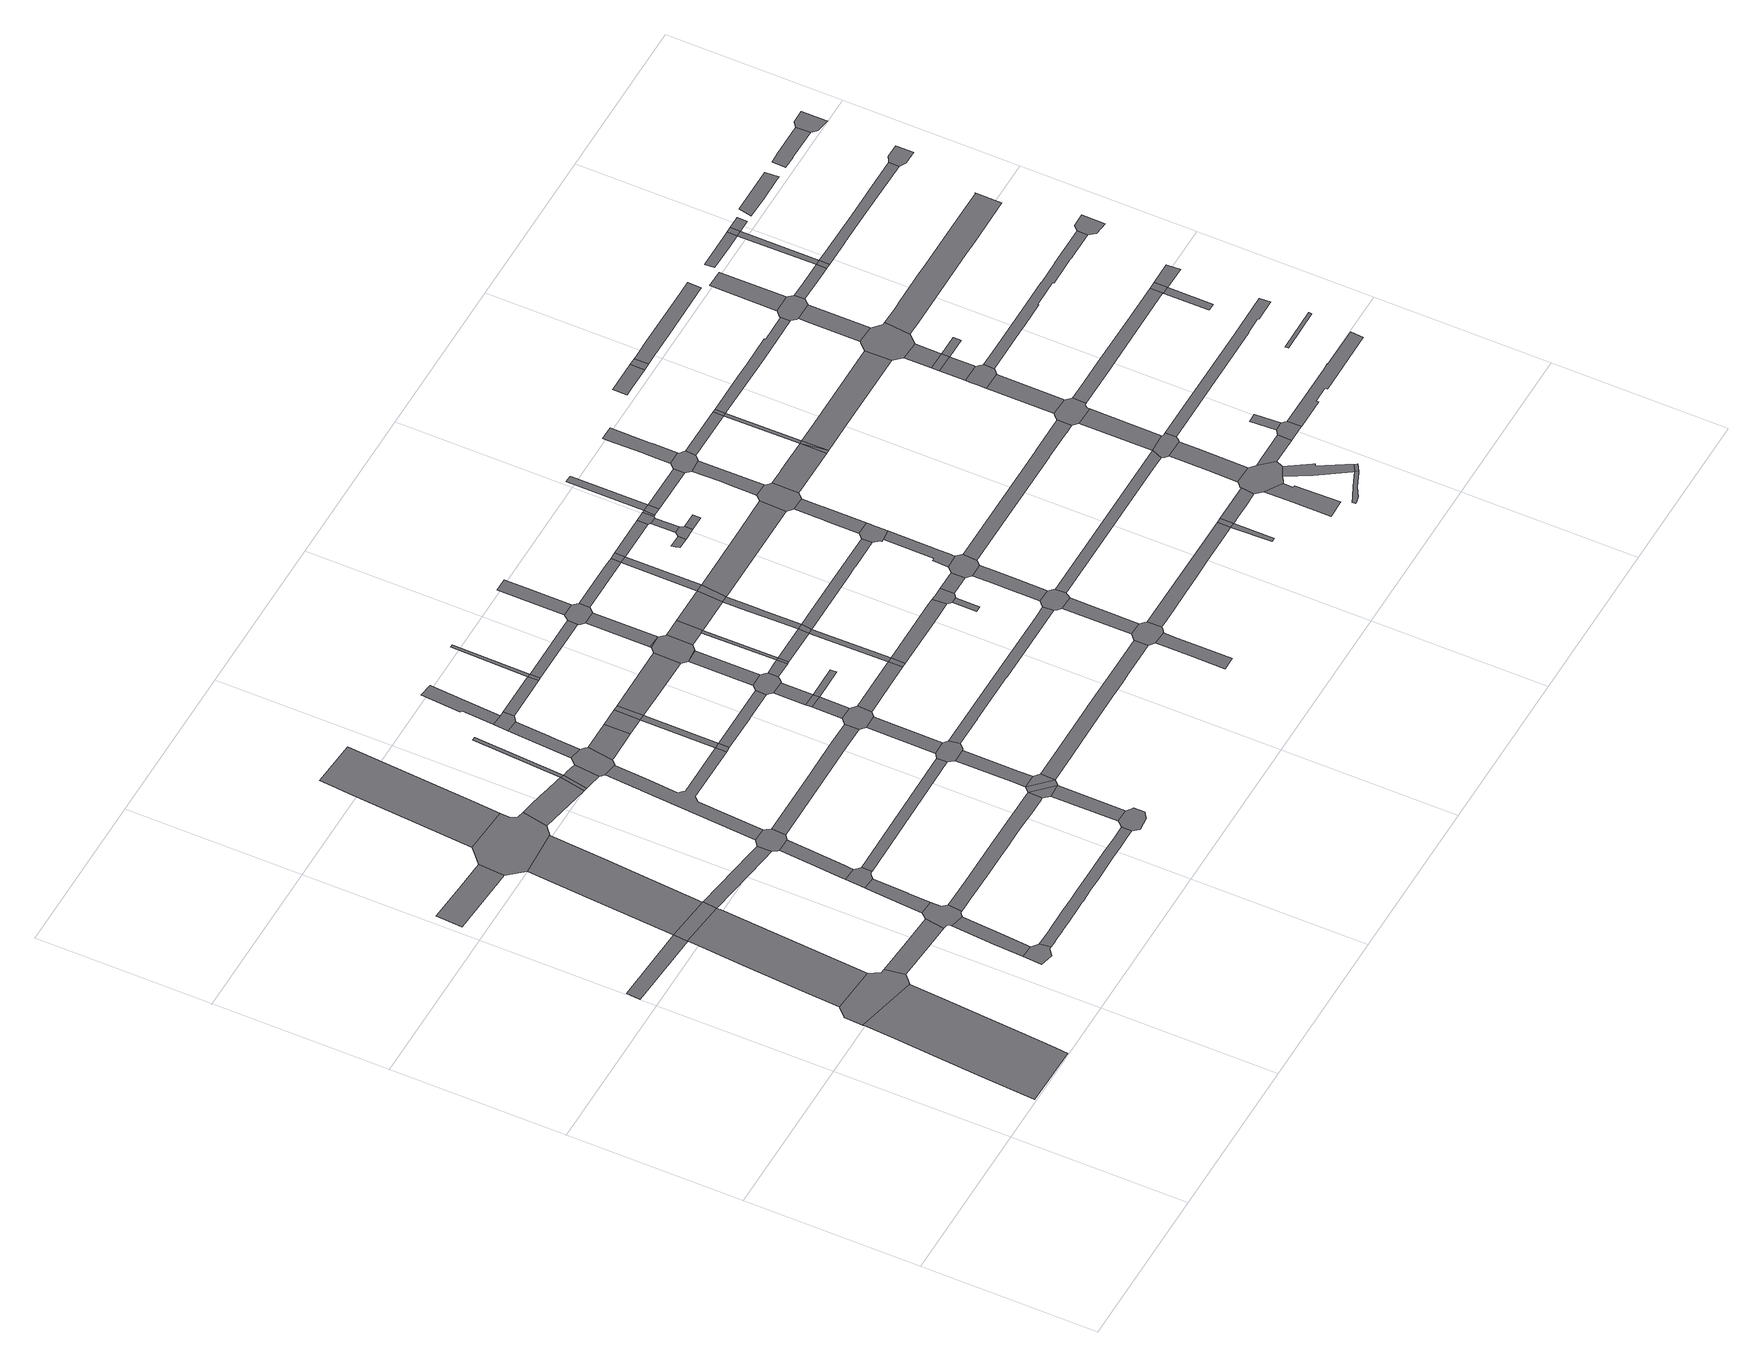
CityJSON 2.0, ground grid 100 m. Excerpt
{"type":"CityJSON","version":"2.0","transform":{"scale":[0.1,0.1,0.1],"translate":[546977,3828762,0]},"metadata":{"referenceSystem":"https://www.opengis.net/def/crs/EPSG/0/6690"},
"CityObjects":{
"road1":{"type":"Road","attributes":{"function":"3","RoadStructureAttribute.sectionType":"1"},"geometry":[{"type":"MultiSurface","lod":"1","boundaries":[[[0,1,2,3,4,5,6,7,8,9,10]]]}]},
"road2":{"type":"Road","geometry":[{"type":"MultiSurface","lod":"1","boundaries":[[[11,12,13,14,15,0,10,16,17,18,19,20,21]]]}]},
"road3":{"type":"Road","attributes":{"RoadStructureAttribute.sectionType":"1"},"geometry":[{"type":"MultiSurface","lod":"1","boundaries":[[[22,23,24,25]]]}]},
"road4":{"type":"Road","attributes":{"function":"3","RoadStructureAttribute.sectionType":"1"},"geometry":[{"type":"MultiSurface","lod":"1","boundaries":[[[26,27,28,29,30,11,21,31,32,33]]]}]},
"road5":{"type":"Road","attributes":{"RoadStructureAttribute.sectionType":"1"},"geometry":[{"type":"MultiSurface","lod":"1","boundaries":[[[34,35,36,37,38]]]}]},
"road6":{"type":"Road","geometry":[{"type":"MultiSurface","lod":"1","boundaries":[[[25,24,26,33,39,40]]]}]},
"road7":{"type":"Road","attributes":{"RoadStructureAttribute.sectionType":"1"},"geometry":[{"type":"MultiSurface","lod":"1","boundaries":[[[41,18,17,42,43,44,45,46]]]}]},
"road8":{"type":"Road","geometry":[{"type":"MultiSurface","lod":"1","boundaries":[[[47,48,49,50,51,52,53,54,55]]]}]},
"road9":{"type":"Road","attributes":{"RoadStructureAttribute.sectionType":"1"},"geometry":[{"type":"MultiSurface","lod":"1","boundaries":[[[56,57,47,55,58,59]]]}]},
"road10":{"type":"Road","attributes":{"function":"3","RoadStructureAttribute.sectionType":"1"},"geometry":[{"type":"MultiSurface","lod":"1","boundaries":[[[60,61,62,63,64,65,25,40]]]}]},
"road11":{"type":"Road","geometry":[{"type":"MultiSurface","lod":"1","boundaries":[[[66,46,45,67,68,69,70,71,72,73,74,75,76,56,59,77,78,79,80,81,82]]]}]},
"road12":{"type":"Road","attributes":{"RoadStructureAttribute.sectionType":"1"},"geometry":[{"type":"MultiSurface","lod":"1","boundaries":[[[83,39,33,84,85,86]]]}]},
"road13":{"type":"Road","attributes":{"RoadStructureAttribute.sectionType":"1"},"geometry":[{"type":"MultiSurface","lod":"1","boundaries":[[[87,88,89,66,82,90,91,92,93]]]}]},
"road14":{"type":"Road","geometry":[{"type":"MultiSurface","lod":"1","boundaries":[[[94,95,38,37,96,63,62,97,98,99,100,101,102,103,104]]]}]},
"road15":{"type":"Road","geometry":[{"type":"MultiSurface","lod":"1","boundaries":[[[105,87,93,106,107,108,109,110,111,112]]]}]},
"road16":{"type":"Road","attributes":{"RoadStructureAttribute.sectionType":"1"},"geometry":[{"type":"MultiSurface","lod":"1","boundaries":[[[113,114,115,116,117,105,112,118,119,120,121]]]}]},
"road17":{"type":"Road","attributes":{"RoadStructureAttribute.sectionType":"1"},"geometry":[{"type":"MultiSurface","lod":"1","boundaries":[[[122,123,124,125,126,127,128,129,130,53,52,131,132,133,134,135,136,137,138,139,140,141,142,143,144,145,146]]]}]},
"road18":{"type":"Road","attributes":{"function":"3","RoadStructureAttribute.sectionType":"1"},"geometry":[{"type":"MultiSurface","lod":"1","boundaries":[[[147,148,149,94,104,150,151]]]}]},
"road19":{"type":"Road","geometry":[{"type":"MultiSurface","lod":"1","boundaries":[[[152,153,154,86,85,155,113,121,156,157,158,159,160]]]}]},
"road20":{"type":"Road","attributes":{"RoadStructureAttribute.sectionType":"1"},"geometry":[{"type":"MultiSurface","lod":"1","boundaries":[[[161,162,163,164,165,166,100,99,167,168]]]}]},
"road21":{"type":"Road","attributes":{"RoadStructureAttribute.sectionType":"1"},"geometry":[{"type":"MultiSurface","lod":"1","boundaries":[[[169,170,171,172,79,78,173,174,175,176,177,178,179,180,181,182,183,184,185]]]}]},
"road22":{"type":"Road","geometry":[{"type":"MultiSurface","lod":"1","boundaries":[[[168,167,186,187]]]}]},
"road23":{"type":"Road","attributes":{"RoadStructureAttribute.sectionType":"1"},"geometry":[{"type":"MultiSurface","lod":"1","boundaries":[[[188,189,187,186,190,191,192]]]}]},
"road24":{"type":"Road","attributes":{"RoadStructureAttribute.sectionType":"1"},"geometry":[{"type":"MultiSurface","lod":"1","boundaries":[[[110,109,193,194]]]}]},
"road25":{"type":"Road","attributes":{"RoadStructureAttribute.sectionType":"1"},"geometry":[{"type":"MultiSurface","lod":"1","boundaries":[[[195,196,168,187]]]}]},
"road26":{"type":"Road","geometry":[{"type":"MultiSurface","lod":"1","boundaries":[[[197,198,199,200,201,152,160,202,203,204,205,206,207,208,209,210,211,212,213]]]}]},
"road27":{"type":"Road","geometry":[{"type":"MultiSurface","lod":"1","boundaries":[[[214,215,192,191,216,197,213,217,218,219,220,221,222]]]}]},
"road28":{"type":"Road","attributes":{"RoadStructureAttribute.sectionType":"1"},"geometry":[{"type":"MultiSurface","lod":"1","boundaries":[[[223,224,225,158,157,226,227,228,229]]]}]},
"road29":{"type":"Road","geometry":[{"type":"MultiSurface","lod":"1","boundaries":[[[230,231,146,145,232,233,234,235,236,237,238,239,240,241]]]}]},
"road30":{"type":"Road","attributes":{"RoadStructureAttribute.sectionType":"1"},"geometry":[{"type":"MultiSurface","lod":"1","boundaries":[[[242,243,214,222,244,245,246]]]}]},
"road31":{"type":"Road","attributes":{"RoadStructureAttribute.sectionType":"1"},"geometry":[{"type":"MultiSurface","lod":"1","boundaries":[[[219,218,247,248,249]]]}]},
"road32":{"type":"Road","attributes":{"RoadStructureAttribute.sectionType":"1"},"geometry":[{"type":"MultiSurface","lod":"1","boundaries":[[[250,251,230,241]]]}]},
"road33":{"type":"Road","geometry":[{"type":"MultiSurface","lod":"1","boundaries":[[[252,242,246,253,254,255]]]}]},
"road34":{"type":"Road","geometry":[{"type":"MultiSurface","lod":"1","boundaries":[[[207,206,256,257]]]}]},
"road35":{"type":"Road","geometry":[{"type":"MultiSurface","lod":"1","boundaries":[[[185,184,251,250]]]}]},
"road36":{"type":"Road","attributes":{"RoadStructureAttribute.sectionType":"1"},"geometry":[{"type":"MultiSurface","lod":"1","boundaries":[[[258,185,250,259]]]}]},
"road37":{"type":"Road","geometry":[{"type":"MultiSurface","lod":"1","boundaries":[[[258,259,260,261]]]}]},
"road38":{"type":"Road","attributes":{"RoadStructureAttribute.sectionType":"1"},"geometry":[{"type":"MultiSurface","lod":"1","boundaries":[[[262,263,264,252,255,265,266]]]}]},
"road39":{"type":"Road","attributes":{"RoadStructureAttribute.sectionType":"1"},"geometry":[{"type":"MultiSurface","lod":"1","boundaries":[[[267,207,257,268]]]}]},
"road40":{"type":"Road","attributes":{"RoadStructureAttribute.sectionType":"1"},"geometry":[{"type":"MultiSurface","lod":"1","boundaries":[[[249,248,267,269]]]}]},
"road41":{"type":"Road","attributes":{"RoadStructureAttribute.sectionType":"1"},"geometry":[{"type":"MultiSurface","lod":"1","boundaries":[[[270,271,258,261,272,273]]]}]},
"road42":{"type":"Road","geometry":[{"type":"MultiSurface","lod":"1","boundaries":[[[269,267,268,274]]]}]},
"road43":{"type":"Road","attributes":{"RoadStructureAttribute.sectionType":"1"},"geometry":[{"type":"MultiSurface","lod":"1","boundaries":[[[275,276,254,253,277,278]]]}]},
"road44":{"type":"Road","geometry":[{"type":"MultiSurface","lod":"1","boundaries":[[[279,280,194,193,281,270,273,282,283,284,285,286,287]]]}]},
"road45":{"type":"Road","attributes":{"RoadStructureAttribute.sectionType":"1"},"geometry":[{"type":"MultiSurface","lod":"1","boundaries":[[[257,256,288,289,290,291]]]}]},
"road46":{"type":"Road","attributes":{"RoadStructureAttribute.sectionType":"1"},"geometry":[{"type":"MultiSurface","lod":"1","boundaries":[[[292,279,287,293]]]}]},
"road47":{"type":"Road","geometry":[{"type":"MultiSurface","lod":"1","boundaries":[[[278,277,294,295]]]}]},
"road48":{"type":"Road","geometry":[{"type":"MultiSurface","lod":"1","boundaries":[[[296,297,229,228,292,293,298,299,300,301]]]}]},
"road49":{"type":"Road","attributes":{"RoadStructureAttribute.sectionType":"1"},"geometry":[{"type":"MultiSurface","lod":"1","boundaries":[[[302,274,268,303,304,305,306,307]]]}]},
"road50":{"type":"Road","attributes":{"RoadStructureAttribute.sectionType":"1"},"geometry":[{"type":"MultiSurface","lod":"1","boundaries":[[[308,309,296,301,310]]]}]},
"road51":{"type":"Road","attributes":{"RoadStructureAttribute.sectionType":"1"},"geometry":[{"type":"MultiSurface","lod":"1","boundaries":[[[311,312,278,295]]]}]},
"road52":{"type":"Road","geometry":[{"type":"MultiSurface","lod":"1","boundaries":[[[313,308,310,314]]]}]},
"road53":{"type":"Road","attributes":{"RoadStructureAttribute.sectionType":"1"},"geometry":[{"type":"MultiSurface","lod":"1","boundaries":[[[315,313,314,316,317,318]]]}]},
"road54":{"type":"Road","geometry":[{"type":"MultiSurface","lod":"1","boundaries":[[[319,320,321,322,291,290,323,324,315,318,325,326,327,328]]]}]},
"road55":{"type":"Road","attributes":{"RoadStructureAttribute.sectionType":"1"},"geometry":[{"type":"MultiSurface","lod":"1","boundaries":[[[329,295,294,330,331]]]}]},
"road56":{"type":"Road","geometry":[{"type":"MultiSurface","lod":"1","boundaries":[[[332,333,314,310]]]}]},
"road57":{"type":"Road","attributes":{"RoadStructureAttribute.sectionType":"1"},"geometry":[{"type":"MultiSurface","lod":"1","boundaries":[[[334,335,321,320]]]}]},
"road58":{"type":"Road","attributes":{"RoadStructureAttribute.sectionType":"1"},"geometry":[{"type":"MultiSurface","lod":"1","boundaries":[[[336,337,300,299,338,339,340,341]]]}]},
"road59":{"type":"Road","attributes":{"RoadStructureAttribute.sectionType":"1"},"geometry":[{"type":"MultiSurface","lod":"1","boundaries":[[[342,343,328,327,344,345]]]}]},
"road60":{"type":"Road","attributes":{"RoadStructureAttribute.sectionType":"1"},"geometry":[{"type":"MultiSurface","lod":"1","boundaries":[[[346,347,348,349,350,351,260,259,352,353,354,355,356,357,358,359,360,361,362,363,364,365,366]]]}]},
"road61":{"type":"Road","attributes":{"RoadStructureAttribute.sectionType":"1"},"geometry":[{"type":"MultiSurface","lod":"1","boundaries":[[[367,335,334]]]}]},
"road62":{"type":"Road","geometry":[{"type":"MultiSurface","lod":"1","boundaries":[[[368,369,370,307,306,335,367,371,372,373]]]}]},
"road63":{"type":"Road","geometry":[{"type":"MultiSurface","lod":"1","boundaries":[[[345,344,374,375]]]}]},
"road64":{"type":"Road","attributes":{"RoadStructureAttribute.sectionType":"1"},"geometry":[{"type":"MultiSurface","lod":"1","boundaries":[[[376,377,370,369]]]}]},
"road65":{"type":"Road","attributes":{"RoadStructureAttribute.sectionType":"1"},"geometry":[{"type":"MultiSurface","lod":"1","boundaries":[[[378,379,376,369]]]}]},
"road66":{"type":"Road","attributes":{"RoadStructureAttribute.sectionType":"1"},"geometry":[{"type":"MultiSurface","lod":"1","boundaries":[[[380,381,345,375]]]}]},
"road67":{"type":"Road","geometry":[{"type":"MultiSurface","lod":"1","boundaries":[[[341,340,382,383]]]}]},
"road68":{"type":"Road","attributes":{"RoadStructureAttribute.sectionType":"1"},"geometry":[{"type":"MultiSurface","lod":"1","boundaries":[[[384,385,386,285,284,387,388,389,390,391,392]]]}]},
"road69":{"type":"Road","geometry":[{"type":"MultiSurface","lod":"1","boundaries":[[[373,372,393,394,381,380,395]]]}]},
"road70":{"type":"Road","attributes":{"RoadStructureAttribute.sectionType":"1"},"geometry":[{"type":"MultiSurface","lod":"1","boundaries":[[[396,375,374,397,398,399,400]]]}]},
"road71":{"type":"Road","geometry":[{"type":"MultiSurface","lod":"1","boundaries":[[[401,402,403,404,405,331,330,406,379,378,407,408,409]]]}]},
"road72":{"type":"Road","attributes":{"RoadStructureAttribute.sectionType":"1"},"geometry":[{"type":"MultiSurface","lod":"1","boundaries":[[[410,399,341,383]]]}]},
"road73":{"type":"Road","attributes":{"RoadStructureAttribute.sectionType":"1"},"geometry":[{"type":"MultiSurface","lod":"1","boundaries":[[[411,412,413,414,403,402]]]}]},
"road74":{"type":"Road","geometry":[{"type":"MultiSurface","lod":"1","boundaries":[[[400,399,410,415]]]}]},
"road75":{"type":"Road","attributes":{"RoadStructureAttribute.sectionType":"1"},"geometry":[{"type":"MultiSurface","lod":"1","boundaries":[[[416,395,380,417,418,419]]]}]},
"road76":{"type":"Road","attributes":{"RoadStructureAttribute.sectionType":"1"},"geometry":[{"type":"MultiSurface","lod":"1","boundaries":[[[418,420,421,422,400,415,423,424,425]]]}]},
"road77":{"type":"Road","attributes":{"RoadStructureAttribute.sectionType":"1"},"geometry":[{"type":"MultiSurface","lod":"1","boundaries":[[[426,383,382,427,428,429]]]}]},
"road78":{"type":"Road","attributes":{"RoadStructureAttribute.sectionType":"1"},"geometry":[{"type":"MultiSurface","lod":"1","boundaries":[[[430,431,409,408,432,433,434]]]}]},
"road79":{"type":"Road","geometry":[{"type":"MultiSurface","lod":"1","boundaries":[[[419,418,425,435]]]}]},
"road80":{"type":"Road","attributes":{"RoadStructureAttribute.sectionType":"1"},"geometry":[{"type":"MultiSurface","lod":"1","boundaries":[[[436,437,438,439,440,441,442,443]]]}]},
"road81":{"type":"Road","attributes":{"RoadStructureAttribute.sectionType":"1"},"geometry":[{"type":"MultiSurface","lod":"1","boundaries":[[[433,419,435,444]]]}]},
"road82":{"type":"Road","geometry":[{"type":"MultiSurface","lod":"1","boundaries":[[[445,446,366,365,447,436,443,448,449,450,451,452,453]]]}]},
"road83":{"type":"Road","geometry":[{"type":"MultiSurface","lod":"1","boundaries":[[[454,455,456,457]]]}]},
"road84":{"type":"Road","geometry":[{"type":"MultiSurface","lod":"1","boundaries":[[[434,433,444,458]]]}]},
"road85":{"type":"Road","attributes":{"RoadStructureAttribute.sectionType":"1"},"geometry":[{"type":"MultiSurface","lod":"1","boundaries":[[[459,460,415,410,461,462,463,464,465,466]]]}]},
"road86":{"type":"Road","geometry":[{"type":"MultiSurface","lod":"1","boundaries":[[[467,468,469,429,428,454,457,470,471]]]}]},
"road87":{"type":"Road","attributes":{"RoadStructureAttribute.sectionType":"1"},"geometry":[{"type":"MultiSurface","lod":"1","boundaries":[[[472,445,453,473]]]}]},
"road88":{"type":"Road","geometry":[{"type":"MultiSurface","lod":"1","boundaries":[[[474,475,392,391,476,477,472,473,478,479,480,481,482,483,484]]]}]},
"road89":{"type":"Road","attributes":{"RoadStructureAttribute.sectionType":"1"},"geometry":[{"type":"MultiSurface","lod":"1","boundaries":[[[471,470,485,486,487]]]}]},
"road90":{"type":"Road","attributes":{"RoadStructureAttribute.sectionType":"1"},"geometry":[{"type":"MultiSurface","lod":"1","boundaries":[[[458,444,488,489,490,491]]]}]},
"road91":{"type":"Road","geometry":[{"type":"MultiSurface","lod":"1","boundaries":[[[492,493,494,495,496,497]]]}]},
"road92":{"type":"Road","attributes":{"RoadStructureAttribute.sectionType":"1"},"geometry":[{"type":"MultiSurface","lod":"1","boundaries":[[[498,499,435,425,500,501,502]]]}]},
"road93":{"type":"Road","attributes":{"RoadStructureAttribute.sectionType":"1"},"geometry":[{"type":"MultiSurface","lod":"1","boundaries":[[[503,504,505,506,507,508,509,510,474,484]]]}]},
"road94":{"type":"Road","geometry":[{"type":"MultiSurface","lod":"1","boundaries":[[[511,512,497,496,513,514]]]}]},
"road95":{"type":"Road","geometry":[{"type":"MultiSurface","lod":"1","boundaries":[[[515,516,517,518,519,487,486,520,506,505,521,522,523]]]}]},
"road96":{"type":"Road","attributes":{"RoadStructureAttribute.sectionType":"1"},"geometry":[{"type":"MultiSurface","lod":"1","boundaries":[[[524,512,511,525]]]}]},
"road97":{"type":"Road","geometry":[{"type":"MultiSurface","lod":"1","boundaries":[[[491,490,524,525,526,527]]]}]},
"road98":{"type":"Road","attributes":{"RoadStructureAttribute.sectionType":"1"},"geometry":[{"type":"MultiSurface","lod":"1","boundaries":[[[528,529,530,514,513]]]}]},
"road99":{"type":"Road","attributes":{"RoadStructureAttribute.sectionType":"1"},"geometry":[{"type":"MultiSurface","lod":"1","boundaries":[[[531,532,533,534,535,536,537,518,517]]]}]},
"road100":{"type":"Road","geometry":[{"type":"MultiSurface","lod":"1","boundaries":[[[527,526,538,539]]]}]},
"road101":{"type":"Road","attributes":{"RoadStructureAttribute.sectionType":"1"},"geometry":[{"type":"MultiSurface","lod":"1","boundaries":[[[539,538,540,541,542]]]}]},
"road102":{"type":"Road","geometry":[{"type":"MultiSurface","lod":"1","boundaries":[[[543,544,466,465,545,546,547,548,534,533,549,550,551]]]}]},
"road103":{"type":"Road","attributes":{"RoadStructureAttribute.sectionType":"1"},"geometry":[{"type":"MultiSurface","lod":"1","boundaries":[[[552,450,449,553,554,555,556,557,558,559,560,561,562]]]}]},
"road104":{"type":"Road","attributes":{"RoadStructureAttribute.sectionType":"1"},"geometry":[{"type":"MultiSurface","lod":"1","boundaries":[[[563,564,539,542,565,566]]]}]},
"road105":{"type":"Road","attributes":{"RoadStructureAttribute.sectionType":"1"},"geometry":[{"type":"MultiSurface","lod":"1","boundaries":[[[567,568,569,570,571,543,551,572,573,574]]]}]},
"road106":{"type":"Road","attributes":{"RoadStructureAttribute.sectionType":"1"},"geometry":[{"type":"MultiSurface","lod":"1","boundaries":[[[542,541,575,576]]]}]},
"road107":{"type":"Road","geometry":[{"type":"MultiSurface","lod":"1","boundaries":[[[577,578,502,501,567,574,579,580,581,582,583,584]]]}]},
"road108":{"type":"Road","attributes":{"RoadStructureAttribute.sectionType":"1"},"geometry":[{"type":"MultiSurface","lod":"1","boundaries":[[[585,586,587,588,589,590,577,584]]]}]},
"road109":{"type":"Road","attributes":{"RoadStructureAttribute.sectionType":"1"},"geometry":[{"type":"MultiSurface","lod":"1","boundaries":[[[591,592,482,481,593,594,595,596,597,598]]]}]},
"road110":{"type":"Road","geometry":[{"type":"MultiSurface","lod":"1","boundaries":[[[599,600,576,575,601,602,587,586,603,604,605,606,607,608]]]}]},
"road111":{"type":"Road","geometry":[{"type":"MultiSurface","lod":"1","boundaries":[[[561,609,610,611,612]]]}]},
"road112":{"type":"Road","attributes":{"RoadStructureAttribute.sectionType":"1"},"geometry":[{"type":"MultiSurface","lod":"1","boundaries":[[[613,614,615,616,617,618,581,580,619,620]]]}]},
"road113":{"type":"Road","geometry":[{"type":"MultiSurface","lod":"1","boundaries":[[[562,561,612,621]]]}]},
"road114":{"type":"Road","attributes":{"RoadStructureAttribute.sectionType":"1"},"geometry":[{"type":"MultiSurface","lod":"1","boundaries":[[[622,623,624,625,626,599,608,627,628,629]]]}]},
"road115":{"type":"Road","attributes":{"RoadStructureAttribute.sectionType":"1"},"geometry":[{"type":"MultiSurface","lod":"1","boundaries":[[[630,631,632,523,522,633,634,635,636,637,638]]]}]},
"road116":{"type":"Road","attributes":{"RoadStructureAttribute.sectionType":"1"},"geometry":[{"type":"MultiSurface","lod":"1","boundaries":[[[621,612,639,640,641,642,643,644]]]}]},
"road117":{"type":"Road","attributes":{"RoadStructureAttribute.sectionType":"1"},"geometry":[{"type":"MultiSurface","lod":"1","boundaries":[[[605,604,645,646]]]}]},
"road118":{"type":"Road","attributes":{"RoadStructureAttribute.sectionType":"1"},"geometry":[{"type":"MultiSurface","lod":"1","boundaries":[[[620,619,647]]]}]},
"road119":{"type":"Road","geometry":[{"type":"MultiSurface","lod":"1","boundaries":[[[620,647,648]]]}]},
"road120":{"type":"Road","attributes":{"RoadStructureAttribute.sectionType":"1"},"geometry":[{"type":"MultiSurface","lod":"1","boundaries":[[[645,620,648,649]]]}]},
"road121":{"type":"Road","attributes":{"RoadStructureAttribute.sectionType":"1"},"geometry":[{"type":"MultiSurface","lod":"1","boundaries":[[[650,651,652,653,654,655,656]]]}]},
"road122":{"type":"Road","geometry":[{"type":"MultiSurface","lod":"1","boundaries":[[[646,645,649,657]]]}]},
"road123":{"type":"Road","geometry":[{"type":"MultiSurface","lod":"1","boundaries":[[[658,659,660,661,644,643,662,650,656,663,664,665,666,667,668,669,670,671,672]]]}]},
"road124":{"type":"Road","attributes":{"RoadStructureAttribute.sectionType":"1"},"geometry":[{"type":"MultiSurface","lod":"1","boundaries":[[[673,674,675,676,677,678,679,680,681,682,683]]]}]},
"road125":{"type":"Road","attributes":{"RoadStructureAttribute.sectionType":"1"},"geometry":[{"type":"MultiSurface","lod":"1","boundaries":[[[684,685,658,672,686,687,688]]]}]},
"road126":{"type":"Road","attributes":{"RoadStructureAttribute.sectionType":"1"},"geometry":[{"type":"MultiSurface","lod":"1","boundaries":[[[689,690,691,692,693,694]]]}]},
"road127":{"type":"Road","attributes":{"RoadStructureAttribute.sectionType":"1"},"geometry":[{"type":"MultiSurface","lod":"1","boundaries":[[[695,696,697,698,699,666,665,700,701,702,673,703]]]}]},
"road128":{"type":"Road","geometry":[{"type":"MultiSurface","lod":"1","boundaries":[[[704,705,706,707,708,598,597,709,710,684,688,711,712,713,714,715]]]}]},
"road129":{"type":"Road","geometry":[{"type":"MultiSurface","lod":"1","boundaries":[[[703,673,683,716,717]]]}]},
"road130":{"type":"Road","attributes":{"RoadStructureAttribute.sectionType":"1"},"geometry":[{"type":"MultiSurface","lod":"1","boundaries":[[[718,719,720,648,647,721,722,723]]]}]},
"road131":{"type":"Road","attributes":{"RoadStructureAttribute.sectionType":"1"},"geometry":[{"type":"MultiSurface","lod":"1","boundaries":[[[724,725,726,727,728,669,668,729,730]]]}]},
"road132":{"type":"Road","attributes":{"RoadStructureAttribute.sectionType":"1"},"geometry":[{"type":"MultiSurface","lod":"1","boundaries":[[[731,598,708,732]]]}]},
"road133":{"type":"Road","geometry":[{"type":"MultiSurface","lod":"1","boundaries":[[[694,693,733,734,735]]]}]},
"road134":{"type":"Road","geometry":[{"type":"MultiSurface","lod":"1","boundaries":[[[736,737,738,638,637,739,740,731,732,741,742,743,744,745,746,747,748,749,750]]]}]},
"road135":{"type":"Road","attributes":{"RoadStructureAttribute.sectionType":"1"},"geometry":[{"type":"MultiSurface","lod":"1","boundaries":[[[751,752,753,754,755,657,649,756,757,758,759]]]}]},
"road136":{"type":"Road","geometry":[{"type":"MultiSurface","lod":"1","boundaries":[[[760,761,762,763,730,729,764,765,766]]]}]},
"road137":{"type":"Road","attributes":{"RoadStructureAttribute.sectionType":"1"},"geometry":[{"type":"MultiSurface","lod":"1","boundaries":[[[767,736,750,768]]]}]},
"road138":{"type":"Road","geometry":[{"type":"MultiSurface","lod":"1","boundaries":[[[769,770,762,761]]]}]},
"road139":{"type":"Road","geometry":[{"type":"MultiSurface","lod":"1","boundaries":[[[771,772,773,774,767,768,775,776,777,778,779,780,781,782,783]]]}]},
"road140":{"type":"Road","attributes":{"RoadStructureAttribute.sectionType":"1"},"geometry":[{"type":"MultiSurface","lod":"1","boundaries":[[[784,771,783,785]]]}]},
"road141":{"type":"Road","geometry":[{"type":"MultiSurface","lod":"1","boundaries":[[[786,784,785,787]]]}]},
"road142":{"type":"Road","attributes":{"RoadStructureAttribute.sectionType":"1"},"geometry":[{"type":"MultiSurface","lod":"1","boundaries":[[[788,789,790,791,792,793,735,734,794,795,796,797,798,799,800,801,802]]]}]},
"road143":{"type":"Road","attributes":{"RoadStructureAttribute.sectionType":"1"},"geometry":[{"type":"MultiSurface","lod":"1","boundaries":[[[803,786,787,804,805]]]}]},
"road144":{"type":"Road","geometry":[{"type":"MultiSurface","lod":"1","boundaries":[[[806,807,723,722,808,803,805,809,810,811,812,813,814]]]}]},
"road145":{"type":"Road","geometry":[{"type":"MultiSurface","lod":"1","boundaries":[[[815,816,817,787,785]]]}]},
"road146":{"type":"Road","attributes":{"RoadStructureAttribute.sectionType":"1"},"geometry":[{"type":"MultiSurface","lod":"1","boundaries":[[[818,819,820,806,814]]]}]},
"road147":{"type":"Road","attributes":{"RoadStructureAttribute.sectionType":"1"},"geometry":[{"type":"MultiSurface","lod":"1","boundaries":[[[821,822,823,715,714,824,825,826,827,828,829,830]]]}]},
"road148":{"type":"Road","attributes":{"RoadStructureAttribute.sectionType":"1"},"geometry":[{"type":"MultiSurface","lod":"1","boundaries":[[[831,832,833,834,835,766,765,836,837,838,839,840,841]]]}]},
"road149":{"type":"Road","geometry":[{"type":"MultiSurface","lod":"1","boundaries":[[[842,843,844,845,846,847,848,759,758,849,850,819,818,851,852,853,854]]]}]},
"road150":{"type":"Road","attributes":{"RoadStructureAttribute.sectionType":"1"},"geometry":[{"type":"MultiSurface","lod":"1","boundaries":[[[855,856,857,746,745,858,859,860,861,862]]]}]},
"road151":{"type":"Road","attributes":{"RoadStructureAttribute.sectionType":"1"},"geometry":[{"type":"MultiSurface","lod":"1","boundaries":[[[863,845,844,864]]]}]},
"road152":{"type":"Road","attributes":{"RoadStructureAttribute.sectionType":"1"},"geometry":[{"type":"MultiSurface","lod":"1","boundaries":[[[865,866,854,853,867,868,869,870]]]}]},
"road153":{"type":"Road","attributes":{"RoadStructureAttribute.sectionType":"1"},"geometry":[{"type":"MultiSurface","lod":"1","boundaries":[[[871,872,873,874,875,876,779,778,877,878,879,880,881,882,883,884,885,886,887,888,889,890,891]]]}]},
"road154":{"type":"Road","attributes":{"RoadStructureAttribute.sectionType":"1"},"geometry":[{"type":"MultiSurface","lod":"1","boundaries":[[[892,893,894,895,896]]]}]},
"road155":{"type":"Road","geometry":[{"type":"MultiSurface","lod":"1","boundaries":[[[870,869,897,898]]]}]},
"road156":{"type":"Road","attributes":{"RoadStructureAttribute.sectionType":"1"},"geometry":[{"type":"MultiSurface","lod":"1","boundaries":[[[899,900,901,902,903,904,905]]]}]},
"road157":{"type":"Road","attributes":{"RoadStructureAttribute.sectionType":"1"},"geometry":[{"type":"MultiSurface","lod":"1","boundaries":[[[904,870,898,906]]]}]},
"road158":{"type":"Road","attributes":{"RoadStructureAttribute.sectionType":"1"},"geometry":[{"type":"MultiSurface","lod":"1","boundaries":[[[907,908,909,910,911]]]}]},
"road159":{"type":"Road","attributes":{"RoadStructureAttribute.sectionType":"1"},"geometry":[{"type":"MultiSurface","lod":"1","boundaries":[[[912,913,914,915,916,917,918,919,811,810,920,921,922,923,924,925,926,927]]]}]},
"road160":{"type":"Road","geometry":[{"type":"MultiSurface","lod":"1","boundaries":[[[862,861,907,911,928]]]}]},
"road161":{"type":"Road","geometry":[{"type":"MultiSurface","lod":"1","boundaries":[[[905,904,906,929]]]}]},
"road162":{"type":"Road","attributes":{"RoadStructureAttribute.sectionType":"1"},"geometry":[{"type":"MultiSurface","lod":"1","boundaries":[[[929,906,930,931,932]]]}]},
"road163":{"type":"Road","attributes":{"RoadStructureAttribute.sectionType":"1"},"geometry":[{"type":"MultiSurface","lod":"1","boundaries":[[[928,911,933,934]]]}]},
"road164":{"type":"Road","attributes":{"RoadStructureAttribute.sectionType":"1"},"geometry":[{"type":"MultiSurface","lod":"1","boundaries":[[[935,936,937,938,939,940,941,898,897,942,943,944,945,946]]]}]},
"road165":{"type":"Road","attributes":{"RoadStructureAttribute.sectionType":"1"},"geometry":[{"type":"MultiSurface","lod":"1","boundaries":[[[947,948,949,950,951,952]]]}]},
"road166":{"type":"Road","geometry":[{"type":"MultiSurface","lod":"1","boundaries":[[[953,954,955,891,890,956,957,958,959]]]}]},
"road167":{"type":"Road","attributes":{"RoadStructureAttribute.sectionType":"1"},"geometry":[{"type":"MultiSurface","lod":"1","boundaries":[[[960,961,962,963,964,965,966]]]}]},
"road168":{"type":"Road","geometry":[{"type":"MultiSurface","lod":"1","boundaries":[[[967,968,946,945,969,970,971,972]]]}]},
"road169":{"type":"Road","geometry":[{"type":"MultiSurface","lod":"1","boundaries":[[[973,974,966,965,975,976,977,978,979,980]]]}]}
},
"vertices":[
[357,1013,0],[345,830,0],[327,578,0],[309,318,0],[288,12,0],[649,7,0],[654,84,0],[668,278,0],[683,499,0],[699,728,0],[713,933,0],
[413,1175,0],[412,1174,0],[363,1125,0],[360,1123,0],[355,1013,0],[734,952,0],[765,981,0],[747,1094,0],[744,1094,0],[723,1095,0],[683,1155,0],
[13,2174,0],[4,2094,0],[472,2064,0],[479,2144,0],
[473,2063,0],[472,2044,0],[466,1956,0],[451,1740,0],[430,1415,0],[701,1418,0],[741,2016,0],[742,2036,0],
[298,3252,0],[56,3270,0],[46,3120,0],[459,3092,0],[468,3240,0],
[751,2116,0],[747,2117,0],
[956,1079,0],[768,981,0],[863,974,0],[1002,964,0],[1134,955,0],[1154,1065,0],
[1142,511,0],[1135,403,0],[1213,384,0],[1240,406,0],[1251,415,0],[1266,415,0],[1258,477,0],[1246,486,0],[1220,506,0],
[1170,925,0],[1153,678,0],[1231,664,0],[1248,907,0],
[783,2616,0],[787,2674,0],[810,3014,0],[537,2998,0],[513,2652,0],[511,2609,0],
[1182,1099,0],[1142,954,0],[1149,953,0],[1156,952,0],[1160,951,0],[1164,948,0],[1166,946,0],[1168,944,0],[1170,939,0],[1170,936,0],[1170,931,0],[1270,927,0],[1280,927,0],[1290,1007,0],[1264,1036,0],[1265,1041,0],[1266,1096,0],
[1157,2057,0],[1148,1976,0],[1216,1966,0],[1215,2048,0],
[1204,1433,0],[1204,1423,0],[1191,1228,0],[1271,1224,0],[1271,1226,0],[1277,1423,0],[1278,1427,0],
[560,3323,0],[532,3298,0],[516,3024,0],[821,3023,0],[842,3041,0],[861,3057,0],[890,3205,0],[851,3213,0],[829,3250,0],[829,3255,0],[832,3305,0],
[1213,1548,0],[1281,1431,0],[1295,1444,0],[1307,1455,0],[1324,1455,0],[1324,1513,0],[1312,1524,0],[1292,1542,0],
[1241,1935,0],[1240,1919,0],[1229,1772,0],[1228,1752,0],[1217,1608,0],[1294,1560,0],[1297,1602,0],[1313,1828,0],[1321,1934,0],
[2164,474,0],[2086,474,0],[1962,475,0],[1811,475,0],[1665,476,0],[1606,476,0],[1505,476,0],[1376,476,0],[1357,476,0],[1287,415,0],[1340,415,0],[1375,415,0],[1393,415,0],[1464,415,0],[1549,415,0],[1607,415,0],[1620,415,0],[1702,416,0],[1782,415,0],[1873,416,0],[1956,417,0],[2041,417,0],[2109,417,0],[2165,417,0],[2164,475,0],
[623,4216,0],[618,4144,0],[611,4047,0],[841,3435,0],[892,4196,0],
[1251,2075,0],[1251,2074,0],[1237,2064,0],[1234,1943,0],[1326,1937,0],[1350,1957,0],[1356,2038,0],[1340,2057,0],[1329,2071,0],
[1187,3146,0],[1179,3149,0],[1162,3152,0],[1092,3166,0],[1031,3178,0],[958,3192,0],[1163,2999,0],[1191,3145,0],
[1815,1003,0],[1800,1004,0],[1478,1005,0],[1366,1006,0],[1334,927,0],[1382,927,0],[1387,927,0],[1455,926,0],[1579,925,0],[1682,925,0],[1807,924,0],[1814,924,0],[1924,923,0],[2044,921,0],[2138,921,0],[2163,920,0],[2166,1001,0],
[1184,2995,0],[1211,3139,0],
[1238,3134,0],[1223,3137,0],[1210,2990,0],[1286,2976,0],[1301,3121,0],
[2167,1459,0],[2166,1518,0],
[1242,3655,0],[1221,3656,0],
[1309,2953,0],[1309,2950,0],[1298,2770,0],[1296,2746,0],[1296,2744,0],[1354,2453,0],[1355,2455,0],[1372,2473,0],[1380,2482,0],[1728,2482,0],[1728,2543,0],[1724,2543,0],[1393,2543,0],[1384,2553,0],[1364,2572,0],[1376,2741,0],[1390,2941,0],
[1336,3159,0],[1302,3123,0],[1296,2966,0],[1393,2944,0],[1416,2968,0],[1439,3117,0],[1427,3128,0],[1409,3144,0],[1407,3146,0],
[2024,2038,0],[1985,2038,0],[1733,2037,0],[1702,1956,0],[2027,1958,0],[2168,1957,0],[2167,2037,0],
[2194,507,0],[2174,485,0],[2174,406,0],[2194,384,0],[2275,391,0],[2294,406,0],[2298,409,0],[2311,419,0],[2309,479,0],[2299,486,0],[2294,490,0],[2275,506,0],
[1360,3526,0],[1336,3160,0],[1417,3291,0],[1420,3330,0],[1431,3522,0],
[1430,2968,0],[1617,2968,0],[1617,3117,0],
[2274,890,0],[2194,887,0],
[1366,3612,0],[1464,3547,0],[1464,3608,0],[1433,3608,0],
[1760,2482,0],[1760,2542,0],
[2194,1029,0],[2303,919,0],
[2306,1003,0],[2274,1029,0],
[1382,4030,0],[1366,3801,0],[1378,3795,0],[1448,3836,0],[1461,4020,0],
[1728,2968,0],[1761,2967,0],
[1728,3117,0],
[2195,1425,0],[2194,1110,0],[2274,1110,0],[2274,1426,0],
[1761,3117,0],
[1727,3607,0],[1724,3607,0],[1737,3547,0],[1737,3605,0],
[2195,1540,0],[2185,1532,0],[2190,1432,0],[2284,1433,0],[2295,1444,0],[2312,1460,0],[2299,1519,0],[2293,1525,0],[2276,1540,0],
[1983,2482,0],[1986,2482,0],[2168,2483,0],[2171,2542,0],
[2196,1928,0],[2277,1929,0],
[1757,3547,0],[1757,3604,0],
[2197,2067,0],[2187,2057,0],[2297,1948,0],[2305,1956,0],[2308,2036,0],[2276,2066,0],
[1835,3117,0],[1765,2967,0],[1835,2967,0],[1868,2967,0],[2167,2965,0],[2170,3117,0],
[2198,2236,0],[2197,2068,0],[2276,2235,0],
[1760,4048,0],[1743,4047,0],
[2198,2273,0],[2276,2272,0],
[2199,2454,0],[2276,2274,0],[2276,2278,0],[2277,2452,0],
[2298,2552,0],[2278,2572,0],[2198,2571,0],[2181,2552,0],[2179,2472,0],[2198,2455,0],[2278,2453,0],[2296,2472,0],[2305,2483,0],[2308,2542,0],
[1996,3605,0],[2171,3547,0],[2173,3605,0],
[2469,2237,0],[2469,2274,0],
[2278,2937,0],[2199,2935,0],
[2645,2037,0],[2638,2037,0],[2308,1956,0],[2501,1958,0],[2650,1957,0],[2650,2036,0],
[2399,2543,0],[2395,2543,0],[2407,2483,0],[2407,2543,0],
[3122,1003,0],[2825,1003,0],[2823,1003,0],[2818,1003,0],[2503,1003,0],[2501,1003,0],[2483,920,0],[2590,920,0],[2652,921,0],[2714,921,0],[2838,922,0],[2949,922,0],[3063,922,0],[3072,923,0],[3074,923,0],[3123,923,0],[3127,923,0],[3151,923,0],[3244,923,0],[3343,923,0],[3344,1002,0],
[2278,2940,0],
[2306,3120,0],[2279,3148,0],[2199,3145,0],[2307,2967,0],[2308,2968,0],[2310,3116,0],
[2422,2483,0],[2422,2543,0],
[2199,3151,0],[2199,3147,0],
[2278,3516,0],[2199,3515,0],
[2421,2968,0],[2403,2967,0],
[2680,1957,0],[2680,2036,0],
[3265,1516,0],[3078,1517,0],[2826,1518,0],[2499,1459,0],[2501,1459,0],[2826,1458,0],[2828,1458,0],[3344,1457,0],[3339,1516,0],
[2392,2967,0],[2399,2967,0],[2421,3116,0],
[2645,2543,0],[2639,2482,0],[2640,2482,0],[2645,2482,0],[2647,2543,0],
[2296,3617,0],[2279,3637,0],[2200,3635,0],[2199,3634,0],[2183,3616,0],[2180,3536,0],[2297,3537,0],[2306,3547,0],[2304,3607,0],
[2675,2483,0],
[2280,3872,0],[2280,4018,0],[2200,4017,0],[2200,3873,0],
[2682,2543,0],
[2642,3116,0],[2424,2968,0],[2641,2967,0],[2652,3116,0],
[2642,2829,0],[2642,2822,0],[2645,2742,0],[2680,2744,0],[2682,2829,0],[2681,2967,0],
[3098,2036,0],[3036,1956,0],[3140,1956,0],[3135,2036,0],
[2638,3605,0],[2589,3606,0],[2639,3548,0],[2655,3547,0],[2655,3605,0],
[2699,3117,0],
[3375,896,0],[3376,812,0],[3376,705,0],[3376,505,0],[3455,506,0],[3455,666,0],[3455,812,0],[3456,892,0],
[2697,3547,0],
[3376,1034,0],[3356,1014,0],[3356,913,0],[3476,909,0],[3489,921,0],[3486,1000,0],[3485,1000,0],[3476,1010,0],[3456,1032,0],
[3162,1935,0],[3162,1800,0],[3196,1800,0],[3196,1935,0],
[2697,3606,0],
[2990,2543,0],[2794,2543,0],[3096,2483,0],[3150,2483,0],[3155,2483,0],[3164,2483,0],[3350,2483,0],[3347,2543,0],
[3163,2035,0],[3151,2036,0],[3150,2036,0],[3220,1956,0],[3220,2035,0],
[3376,1425,0],[3457,1421,0],
[3370,1547,0],[3352,1528,0],[3351,1448,0],[3355,1444,0],[3472,1445,0],[3475,1449,0],[3480,1454,0],[3481,1456,0],[3478,1516,0],[3472,1523,0],[3451,1544,0],
[3338,1956,0],[3343,1956,0],[3342,2035,0],
[2929,3546,0],[2940,3546,0],[2949,3546,0],[2949,3606,0],
[2874,3374,0],[2869,3374,0],[2874,3351,0],[2879,3329,0],[2944,3329,0],[2944,3374,0],
[3122,3116,0],[2715,3116,0],[2723,2967,0],[3343,2967,0],[3348,3117,0],
[3452,1715,0],[3453,1851,0],[3453,1931,0],[3372,1929,0],[3373,1851,0],[3374,1820,0],[3372,1715,0],[3371,1615,0],
[3004,3395,0],[2961,3395,0],[3019,3330,0],[3019,3375,0],
[3479,2041,0],[3456,2066,0],[3453,2068,0],[3371,2064,0],[3343,2036,0],[3369,1931,0],[3453,1934,0],[3477,1958,0],[3483,2037,0],
[2960,3535,0],[3000,3532,0],
[3011,3545,0],[3011,3606,0],
[3109,3331,0],[3109,3352,0],[3109,3374,0],
[3453,2109,0],[3453,2156,0],[3456,2449,0],[3395,2441,0],[3391,2156,0],[3374,2156,0],[3372,2066,0],
[3019,3545,0],[3027,3606,0],
[3023,3545,0],[3069,3545,0],[3069,3606,0],
[3375,2569,0],[3358,2553,0],[3358,2473,0],[3376,2450,0],[3376,2442,0],[3386,2442,0],[3456,2540,0],[3456,2553,0],[3456,2569,0],
[4088,998,0],[3509,921,0],[3614,920,0],[3742,921,0],[3859,921,0],[3987,922,0],[4104,922,0],[4181,922,0],[4256,923,0],[4258,923,0],[4258,997,0],
[3027,4046,0],[3027,4041,0],[3067,4041,0],[3067,4046,0],
[3376,2938,0],[3376,2824,0],[3376,2820,0],[3376,2785,0],[3376,2759,0],[3456,2820,0],[3456,2824,0],[3456,2936,0],
[3350,3543,0],[3348,3605,0],
[3376,3148,0],[3372,3144,0],[3484,2968,0],[3486,2968,0],[3486,3117,0],[3482,3121,0],[3467,3134,0],[3457,3144,0],
[3456,3192,0],[3455,3519,0],[3376,3513,0],[3378,3360,0],[3377,3289,0],[3376,3174,0],
[4078,1514,0],[3480,1516,0],[3805,1455,0],[3807,1455,0],[4372,1454,0],[4465,1453,0],[4526,1452,0],[4554,1513,0],
[3376,3635,0],[3356,3614,0],[3357,3534,0],[3375,3514,0],[3472,3536,0],[3483,3547,0],[3488,3606,0],[3473,3616,0],[3456,3627,0],[3456,3636,0],
[4265,693,0],[4278,693,0],[4290,693,0],[4290,922,0],
[3784,3116,0],[3782,3116,0],[3630,3117,0],[3579,3117,0],[3577,3117,0],[3525,3117,0],[3794,2967,0],[3794,3116,0],
[4291,997,0],
[3375,4018,0],[3375,3982,0],[3376,3799,0],[3376,3770,0],[3376,3711,0],[3456,3771,0],[3456,3799,0],[3456,4017,0],
[4295,2037,0],[4278,2037,0],[4097,2036,0],[4276,1957,0],[4277,1957,0],[4440,1956,0],[4466,1955,0],[4525,1956,0],[4525,2037,0],
[4294,922,0],[4336,923,0],[4433,922,0],[4509,923,0],[4516,923,0],[4525,997,0],
[3790,3546,0],[3790,3605,0],
[3814,2967,0],
[3814,3117,0],
[3810,3546,0],
[4554,884,0],[4555,717,0],[4555,505,0],[4665,508,0],[4659,766,0],[4647,766,0],[4648,824,0],
[3810,3605,0],
[4556,1033,0],[4550,1027,0],[4525,1004,0],[4525,998,0],[4544,895,0],[4661,832,0],[4686,847,0],[4690,850,0],[4752,882,0],[4754,886,0],[4770,922,0],[4699,999,0],[4684,1012,0],[4670,1025,0],[4664,1030,0],
[4884,542,0],[4787,500,0],[4726,473,0],[4690,457,0],[4689,456,0],[4690,436,0],[4695,436,0],[4737,447,0],[4796,482,0],[4886,520,0],[4894,523,0],
[4557,1422,0],[4557,1202,0],[4666,1187,0],[4667,1320,0],[4668,1421,0],
[3704,4125,0],[3699,4125,0],[3699,4045,0],[3754,4045,0],[3892,4045,0],[3892,4125,0],
[4907,603,0],[4829,735,0],[4837,740,0],[4841,743,0],[4836,751,0],[4691,848,0],[4768,715,0],[4879,550,0],[4928,568,0],
[4681,1512,0],[4680,1512,0],[4673,1512,0],[4670,1512,0],[4665,1520,0],[4540,1438,0],[4553,1425,0],[4673,1426,0],[4680,1434,0],[4686,1441,0],[4693,1450,0],[4690,1512,0],
[4896,524,0],[4938,551,0],
[4039,3117,0],[4027,3117,0],[3923,3117,0],[4027,2967,0],[4513,2966,0],[4510,3117,0],
[4774,1001,0],[4770,1001,0],[4755,1001,0],[4743,1001,0],[4720,1000,0],[4935,921,0],[4935,1000,0],
[4555,1927,0],[4667,1924,0],
[3915,4045,0],[3937,4045,0],[3937,4125,0],
[4557,2071,0],[4551,2065,0],[4543,2057,0],[4545,1937,0],[4551,1931,0],[4667,1940,0],[4675,1952,0],[4680,1959,0],[4687,1959,0],[4691,1959,0],[4695,2035,0],[4675,2055,0],[4674,2056,0],[4671,2059,0],[4666,2066,0],
[4356,3598,0],[4356,3604,0],[4163,3603,0],[4060,3603,0],[4021,3604,0],[3820,3546,0],[4233,3544,0],[4526,3544,0],[4525,3597,0],
[5030,1010,0],[5017,1024,0],[4962,1021,0],[4950,1012,0],[5018,921,0],[5041,921,0],[5039,1000,0],
[4557,2451,0],[4667,2450,0],
[5009,1171,0],[4954,1169,0],
[4558,2570,0],[4558,2545,0],[4558,2503,0],[4558,2488,0],[4670,2453,0],[4673,2456,0],[4687,2471,0],[4696,2480,0],[4698,2539,0],[4687,2550,0],[4682,2555,0],[4669,2568,0],[4667,2570,0],
[4558,2717,0],[4668,2717,0],
[4558,2762,0],[4668,2762,0],
[4405,4125,0],[4257,4125,0],[4256,4125,0],[4032,4125,0],[4025,4125,0],[3955,4125,0],[4008,4045,0],[4022,4045,0],[4031,4045,0],[4040,4045,0],[4061,4045,0],[4154,4045,0],[4341,4046,0],[4526,4046,0],[4529,4125,0],
[4558,2919,0],[4668,2780,0],[4668,2912,0],
[4558,3165,0],[4555,3162,0],[4554,2923,0],[4672,2917,0],[4715,2965,0],[4731,3115,0],[4715,3115,0],[4667,3160,0],[4667,3163,0],
[4796,2718,0],[4796,2740,0],[4796,2763,0],
[4665,3515,0],[4559,3513,0],[4559,3471,0],
[5453,1509,0],[5120,1510,0],[4857,1511,0],[5496,1449,0],[5496,1454,0],[5600,1455,0],[5608,1449,0],[5737,1449,0],[5739,1449,0],[5733,1510,0],
[5484,997,0],[5484,1000,0],[5441,1000,0],[5413,1000,0],[5204,1000,0],[5231,921,0],[5232,935,0],[5330,936,0],[5331,920,0],[5729,922,0],[5736,996,0],
[4690,3606,0],[4672,3627,0],[4666,3635,0],[4559,3634,0],[4552,3628,0],[4527,3605,0],[4525,3603,0],[4528,3544,0],[4551,3521,0],[4671,3523,0],[4691,3545,0],[4693,3547,0],[4691,3606,0],
[5299,2033,0],[4970,2034,0],[4820,2034,0],[4695,1959,0],[4910,1960,0],[5245,1961,0],[5547,1962,0],[5547,2033,0],
[4559,4017,0],[4662,4015,0],
[4929,3604,0],[4759,3605,0],[4839,3546,0],[4865,3546,0],[4933,3545,0],[4934,3604,0],
[5485,2538,0],[5483,2538,0],[5336,2538,0],[5334,2538,0],[5173,2538,0],[4824,2539,0],[4835,2479,0],[4973,2479,0],[5020,2479,0],[5191,2479,0],[5191,2487,0],[5362,2488,0],[5362,2480,0],[5480,2481,0],[5527,2481,0],[5544,2481,0],[5560,2480,0],[5563,2480,0],[5656,2480,0],[5732,2480,0],[5734,2538,0],
[5759,1245,0],[5494,1243,0],[5495,1233,0],[5495,1223,0],[5758,1228,0],
[4963,3545,0],[4964,3603,0],
[4896,4106,0],[4679,4104,0],[4682,4049,0],[4843,4048,0],[4915,4048,0],[4929,4048,0],[4929,4106,0],
[4964,4048,0],
[5547,1955,0],[5547,1699,0],[5569,1699,0],[5592,1699,0],[5592,1955,0],
[5734,3113,0],[5624,3112,0],[5426,3113,0],[5183,3114,0],[5119,3114,0],[4894,3114,0],[4843,3114,0],[4732,3115,0],[4731,2965,0],[4804,2965,0],[5334,2965,0],[5395,2965,0],[5399,2965,0],[5437,2965,0],[5733,2965,0],[5735,3114,0],
[5592,2033,0],
[4964,4106,0],
[4967,4048,0],[5041,4048,0],[5041,4107,0],
[5734,1955,0],[5727,2033,0],
[5611,3599,0],[5515,3599,0],[5472,3599,0],[5289,3601,0],[5064,3602,0],[5056,3602,0],[5055,3602,0],[5117,3544,0],[5136,3544,0],[5362,3543,0],[5725,3540,0],[5725,3599,0],
[5098,4123,0],[5085,4048,0],[5210,4046,0],[5362,4045,0],[5387,4045,0],[5382,4124,0],
[5841,2569,0],[5762,2568,0],[5744,2549,0],[5741,2469,0],[5762,2442,0],[5841,2435,0],[5841,2486,0],
[5524,4125,0],[5463,4124,0],[5461,4045,0],[5524,4045,0],[5550,4045,0],[5732,4042,0],[5731,4126,0],
[5762,3619,0],[5742,3608,0],[5741,3531,0],[5763,3518,0],[5843,3518,0],[5843,3618,0],
[5761,4151,0],[5733,4127,0],[5734,4042,0],[5755,4021,0],[5762,4014,0],[5842,4003,0],[5842,4014,0],[5842,4151,0]
]}
